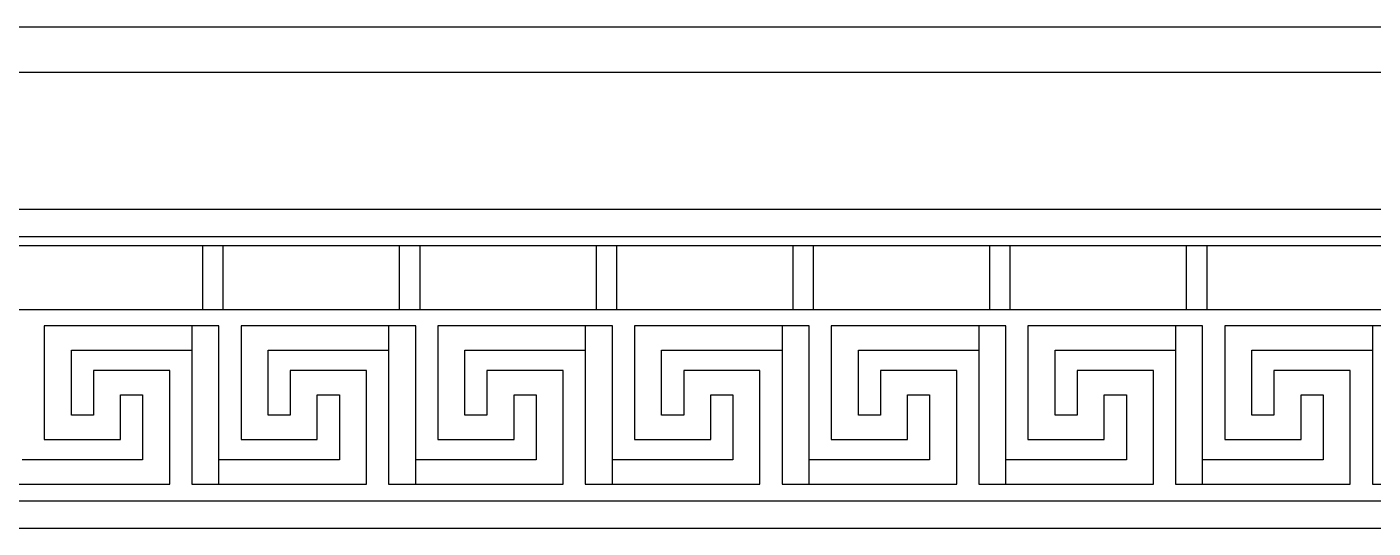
# Model space of a CAD drawing. Extents: x 1188826 to 1909461, y 608442 to 1651179.
# Drawn here: x 1661642 to 1663119, y 1033713 to 1034263 of the extents above; entities that cross this region are included whole.
import ezdxf

# ---------------------------------------------------------------- set-up
doc = ezdxf.new("R2010")
doc.units = 0
doc.header["$LTSCALE"] = 1000
doc.header["$MEASUREMENT"] = 0
doc.linetypes.add('ACAD_ISO10W100', pattern=[18.5, 12, -3, 0.5, -3])
doc.linetypes.add('DOTE', pattern=[2.42, 2, -0.2, 0.02, -0.2])
doc.layers.add('DOTE', color=19, linetype='DOTE', lineweight=9)
doc.layers.add('立面线', color=40, linetype='Continuous')

msp = doc.modelspace()

# ---------------------------------------------------------------- linework, layer by layer
at = {"layer": 'DOTE', "linetype": 'ACAD_ISO10W100', "ltscale": 100}
msp.add_line((1678232.8, 1034263.4), (1651532.8, 1034263.4), dxfattribs=at)
at = {"layer": '立面线'}
for p, q in [((1652331.5, 1034263.4), (1677432.8, 1034263.4)), ((1671834.4, 1034213.4), (1657933.5, 1034213.4)), ((1659033.7, 1034063.4), (1670733.7, 1034063.4)), ((1659063.7, 1034033.4), (1670703.7, 1034033.4)), ((1659063.7, 1034023.4), (1664878.7, 1034023.4)), ((1661835, 1033953.4), (1661835, 1034023.4)), ((1661857, 1034023.4), (1661857, 1033953.4)), ((1662050.8, 1033953.4), (1662050.8, 1034023.4)), ((1662072.8, 1034023.4), (1662072.8, 1033953.4)), ((1662266.6, 1033953.4), (1662266.6, 1034023.4)), ((1662288.6, 1034023.4), (1662288.6, 1033953.4)), ((1662482.5, 1033953.4), (1662482.5, 1034023.4)), ((1662504.5, 1034023.4), (1662504.5, 1033953.4)), ((1662698.3, 1033953.4), (1662698.3, 1034023.4)), ((1662720.3, 1034023.4), (1662720.3, 1033953.4)), ((1662914.1, 1033953.4), (1662914.1, 1034023.4)), ((1662936.1, 1034023.4), (1662936.1, 1033953.4)), ((1659085.7, 1033953.4), (1664878.7, 1033953.4)), ((1661661, 1033935.3), (1661661, 1033810.6)), ((1661852.5, 1033935.3), (1661661, 1033935.3)), ((1661822.8, 1033935.3), (1661822.8, 1033761.6)), ((1661852.5, 1033761.6), (1661852.5, 1033935.3)), ((1661876.8, 1033935.3), (1661876.8, 1033810.6)), ((1662068.4, 1033935.3), (1661876.8, 1033935.3)), ((1662038.7, 1033935.3), (1662038.7, 1033761.6)), ((1662068.4, 1033761.6), (1662068.4, 1033935.3)), ((1662092.6, 1033935.3), (1662092.6, 1033810.6)), ((1662284.2, 1033935.3), (1662092.6, 1033935.3)), ((1662254.5, 1033935.3), (1662254.5, 1033761.6)), ((1662284.2, 1033761.6), (1662284.2, 1033935.3)), ((1662308.5, 1033935.3), (1662308.5, 1033810.6)), ((1662500, 1033935.3), (1662308.5, 1033935.3)), ((1662470.3, 1033935.3), (1662470.3, 1033761.6)), ((1662500, 1033761.6), (1662500, 1033935.3)), ((1662524.3, 1033935.3), (1662524.3, 1033810.6)), ((1662715.9, 1033935.3), (1662524.3, 1033935.3)), ((1662686.2, 1033935.3), (1662686.2, 1033761.6)), ((1662715.9, 1033761.6), (1662715.9, 1033935.3)), ((1662740.1, 1033935.3), (1662740.1, 1033810.6)), ((1662931.7, 1033935.3), (1662740.1, 1033935.3)), ((1662902, 1033935.3), (1662902, 1033761.6)), ((1662931.7, 1033761.6), (1662931.7, 1033935.3)), ((1662956, 1033935.3), (1662956, 1033810.6)), ((1663147.5, 1033935.3), (1662956, 1033935.3)), ((1663117.9, 1033935.3), (1663117.9, 1033761.6)), ((1661690.7, 1033837.3), (1661690.7, 1033908.6)), ((1661690.7, 1033908.6), (1661822.8, 1033908.6)), ((1661906.5, 1033837.3), (1661906.5, 1033908.6)), ((1661906.5, 1033908.6), (1662038.7, 1033908.6)), ((1662122.3, 1033837.3), (1662122.3, 1033908.6)), ((1662122.3, 1033908.6), (1662254.5, 1033908.6)), ((1662338.2, 1033837.3), (1662338.2, 1033908.6)), ((1662338.2, 1033908.6), (1662470.3, 1033908.6)), ((1662554, 1033837.3), (1662554, 1033908.6)), ((1662554, 1033908.6), (1662686.2, 1033908.6)), ((1662769.8, 1033837.3), (1662769.8, 1033908.6)), ((1662769.8, 1033908.6), (1662902, 1033908.6)), ((1662985.7, 1033837.3), (1662985.7, 1033908.6)), ((1662985.7, 1033908.6), (1663117.9, 1033908.6)), ((1661714.9, 1033886.3), (1661714.9, 1033837.3)), ((1661798.6, 1033886.3), (1661714.9, 1033886.3)), ((1661798.6, 1033761.6), (1661798.6, 1033886.3)), ((1661930.8, 1033886.3), (1661930.8, 1033837.3)), ((1662014.4, 1033886.3), (1661930.8, 1033886.3)), ((1662014.4, 1033761.6), (1662014.4, 1033886.3)), ((1662146.6, 1033886.3), (1662146.6, 1033837.3)), ((1662230.2, 1033886.3), (1662146.6, 1033886.3)), ((1662230.2, 1033761.6), (1662230.2, 1033886.3)), ((1662362.4, 1033886.3), (1662362.4, 1033837.3)), ((1662446.1, 1033886.3), (1662362.4, 1033886.3)), ((1662446.1, 1033761.6), (1662446.1, 1033886.3)), ((1662578.3, 1033886.3), (1662578.3, 1033837.3)), ((1662661.9, 1033886.3), (1662578.3, 1033886.3)), ((1662661.9, 1033761.6), (1662661.9, 1033886.3)), ((1662794.1, 1033886.3), (1662794.1, 1033837.3)), ((1662877.8, 1033886.3), (1662794.1, 1033886.3)), ((1662877.8, 1033761.6), (1662877.8, 1033886.3)), ((1663009.9, 1033886.3), (1663009.9, 1033837.3)), ((1663093.6, 1033886.3), (1663009.9, 1033886.3)), ((1663093.6, 1033761.6), (1663093.6, 1033886.3)), ((1661744.6, 1033810.6), (1661744.6, 1033859.6)), ((1661744.6, 1033859.6), (1661768.9, 1033859.6)), ((1661768.9, 1033859.6), (1661768.9, 1033788.3)), ((1661960.4, 1033810.6), (1661960.4, 1033859.6)), ((1661960.4, 1033859.6), (1661984.7, 1033859.6)), ((1661984.7, 1033859.6), (1661984.7, 1033788.3)), ((1662176.3, 1033810.6), (1662176.3, 1033859.6)), ((1662176.3, 1033859.6), (1662200.6, 1033859.6)), ((1662200.6, 1033859.6), (1662200.6, 1033788.3)), ((1662392.1, 1033810.6), (1662392.1, 1033859.6)), ((1662392.1, 1033859.6), (1662416.4, 1033859.6)), ((1662416.4, 1033859.6), (1662416.4, 1033788.3)), ((1662608, 1033810.6), (1662608, 1033859.6)), ((1662608, 1033859.6), (1662632.2, 1033859.6)), ((1662632.2, 1033859.6), (1662632.2, 1033788.3)), ((1662823.8, 1033810.6), (1662823.8, 1033859.6)), ((1662823.8, 1033859.6), (1662848.1, 1033859.6)), ((1662848.1, 1033859.6), (1662848.1, 1033788.3)), ((1663039.6, 1033810.6), (1663039.6, 1033859.6)), ((1663039.6, 1033859.6), (1663063.9, 1033859.6)), ((1663063.9, 1033859.6), (1663063.9, 1033788.3)), ((1661714.9, 1033837.3), (1661690.7, 1033837.3)), ((1661930.8, 1033837.3), (1661906.5, 1033837.3)), ((1662146.6, 1033837.3), (1662122.3, 1033837.3)), ((1662362.4, 1033837.3), (1662338.2, 1033837.3)), ((1662578.3, 1033837.3), (1662554, 1033837.3)), ((1662794.1, 1033837.3), (1662769.8, 1033837.3)), ((1663009.9, 1033837.3), (1662985.7, 1033837.3)), ((1661661, 1033810.6), (1661744.6, 1033810.6)), ((1661876.8, 1033810.6), (1661960.4, 1033810.6)), ((1662092.6, 1033810.6), (1662176.3, 1033810.6)), ((1662308.5, 1033810.6), (1662392.1, 1033810.6)), ((1662524.3, 1033810.6), (1662608, 1033810.6)), ((1662740.1, 1033810.6), (1662823.8, 1033810.6)), ((1662956, 1033810.6), (1663039.6, 1033810.6)), ((1661768.9, 1033788.3), (1661636.7, 1033788.3)), ((1661984.7, 1033788.3), (1661852.5, 1033788.3)), ((1662200.6, 1033788.3), (1662068.4, 1033788.3)), ((1662416.4, 1033788.3), (1662284.2, 1033788.3)), ((1662632.2, 1033788.3), (1662500, 1033788.3)), ((1662848.1, 1033788.3), (1662715.9, 1033788.3)), ((1663063.9, 1033788.3), (1662931.7, 1033788.3)), ((1661607, 1033761.6), (1661798.6, 1033761.6)), ((1661822.8, 1033761.6), (1662014.4, 1033761.6)), ((1662038.7, 1033761.6), (1662230.2, 1033761.6)), ((1662254.5, 1033761.6), (1662446.1, 1033761.6)), ((1662470.3, 1033761.6), (1662661.9, 1033761.6)), ((1662686.2, 1033761.6), (1662877.8, 1033761.6)), ((1662902, 1033761.6), (1663093.6, 1033761.6)), ((1663117.9, 1033761.6), (1663309.4, 1033761.6)), ((1659320.3, 1033743.4), (1670447, 1033743.4)), ((1659383.7, 1033713.4), (1670383.7, 1033713.4))]:
    msp.add_line(p, q, dxfattribs=at)

doc.saveas('drawing.dxf')
